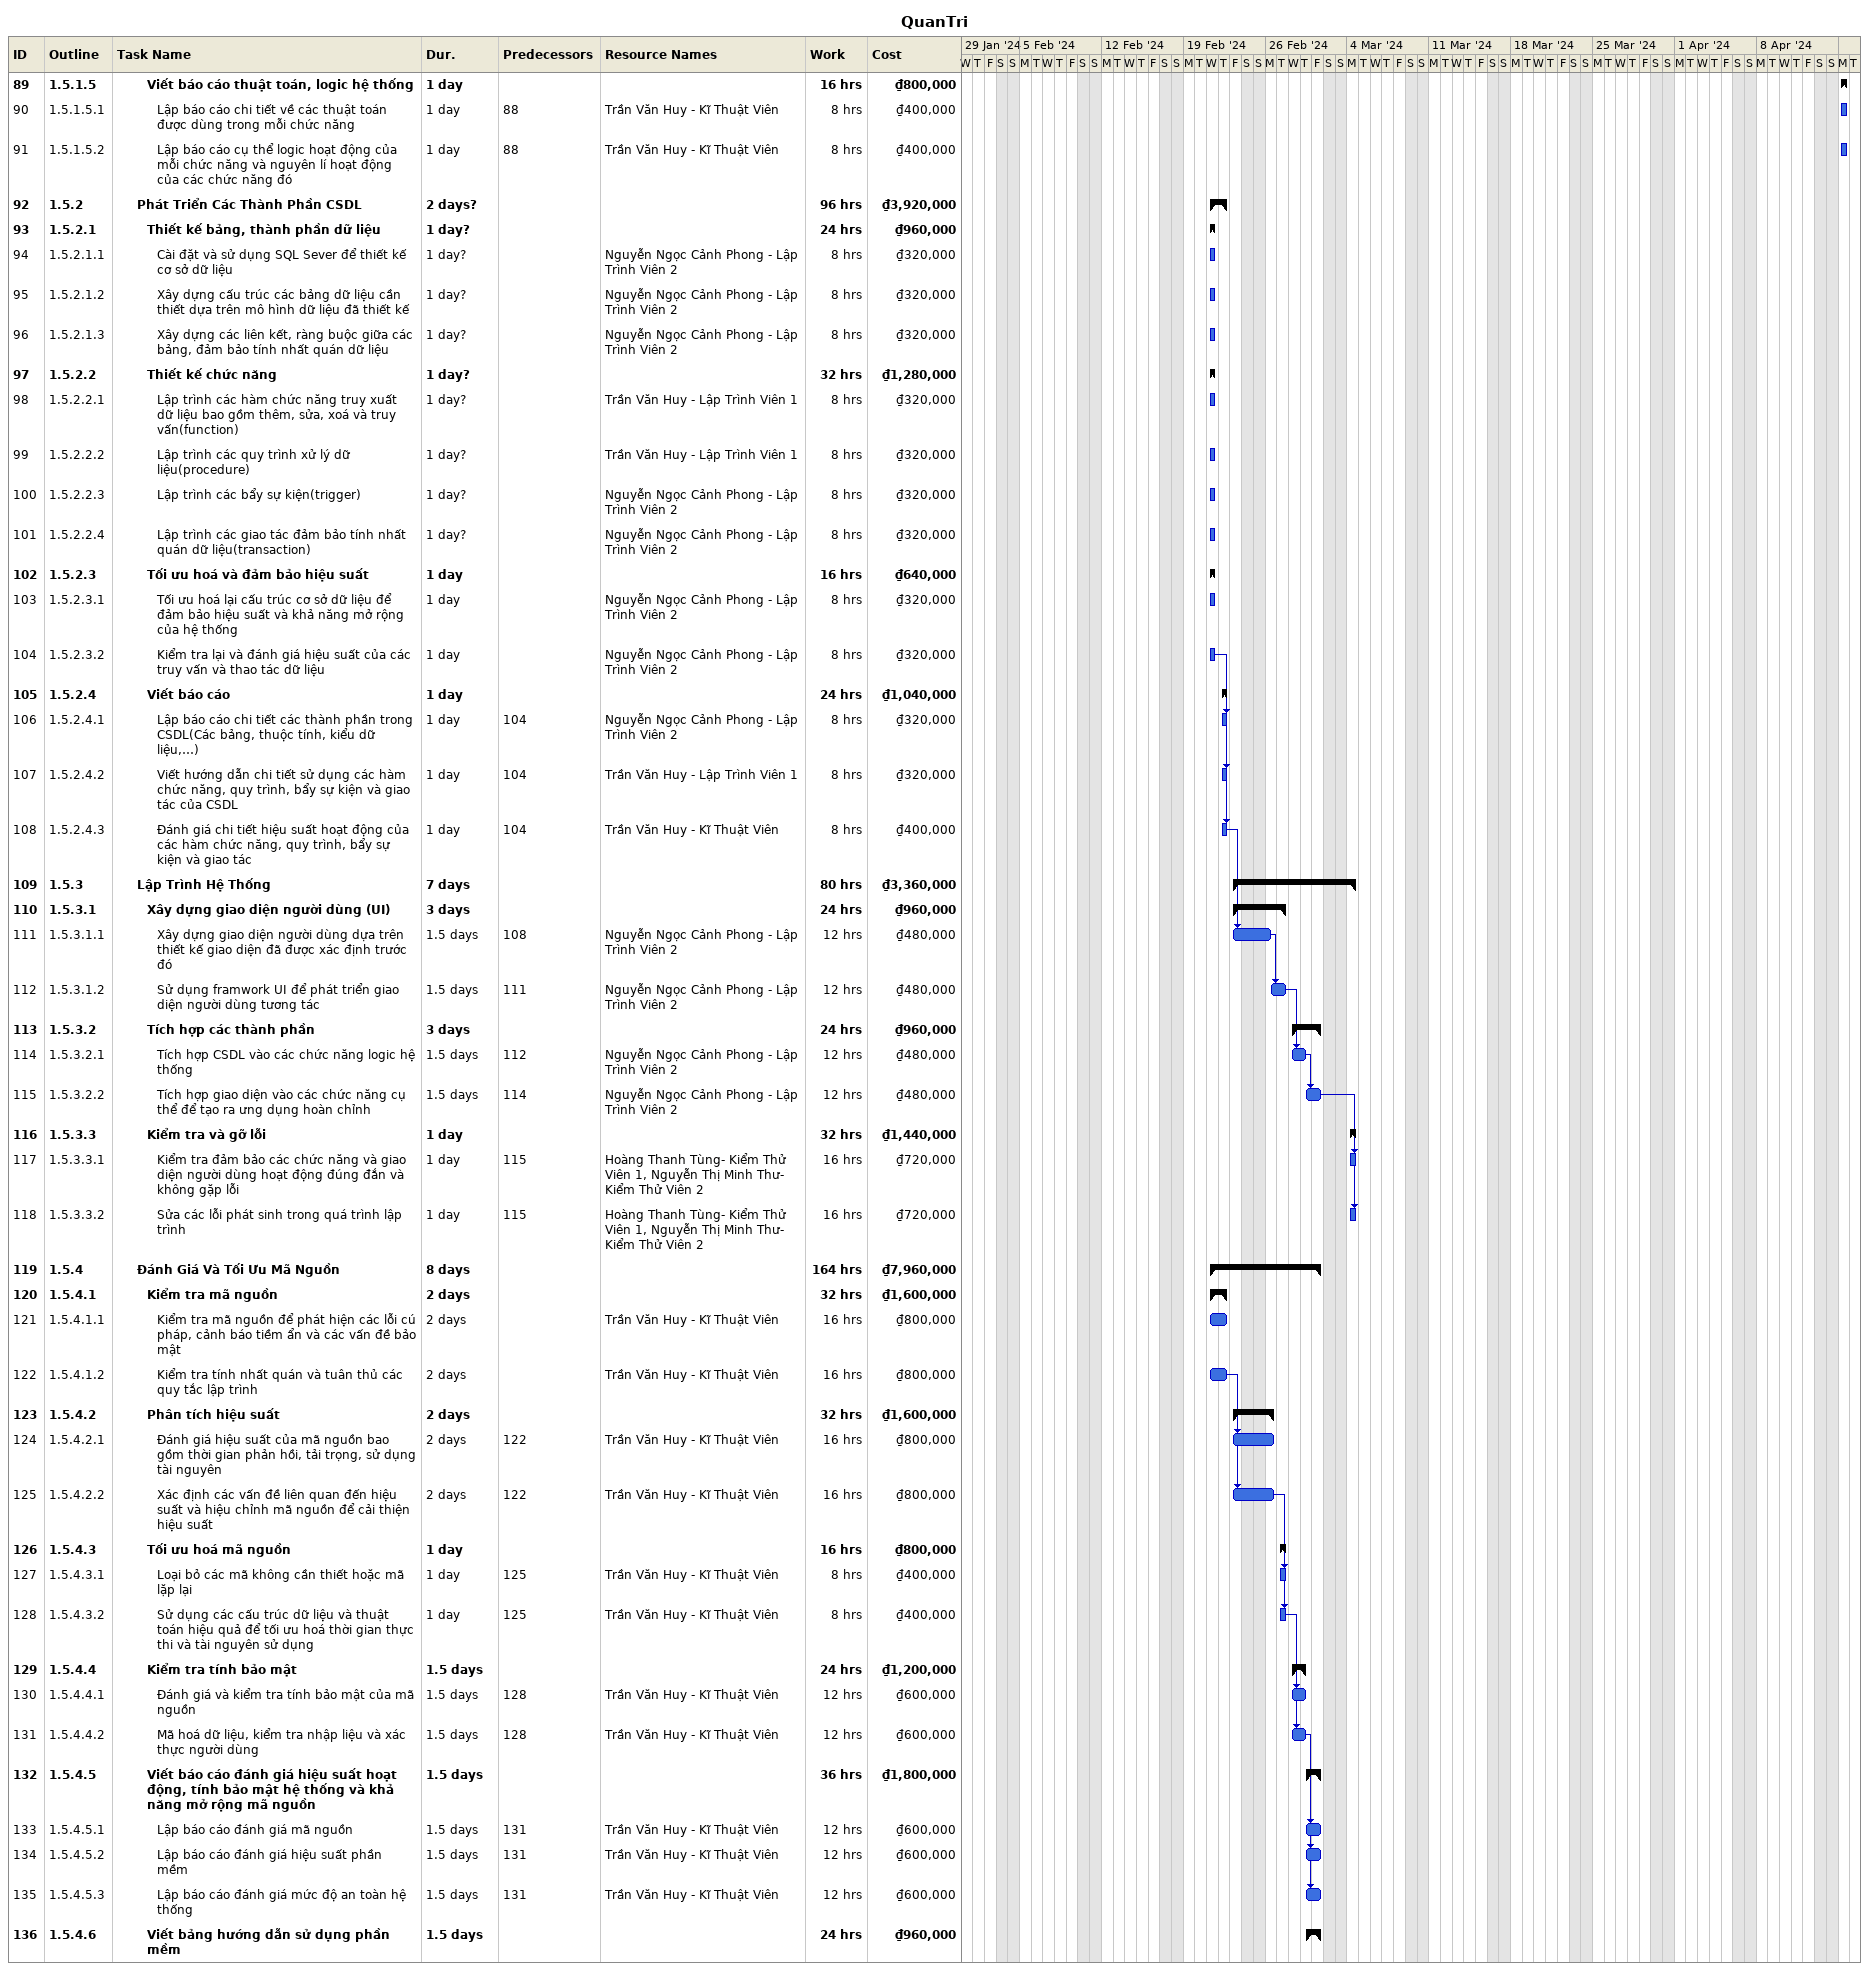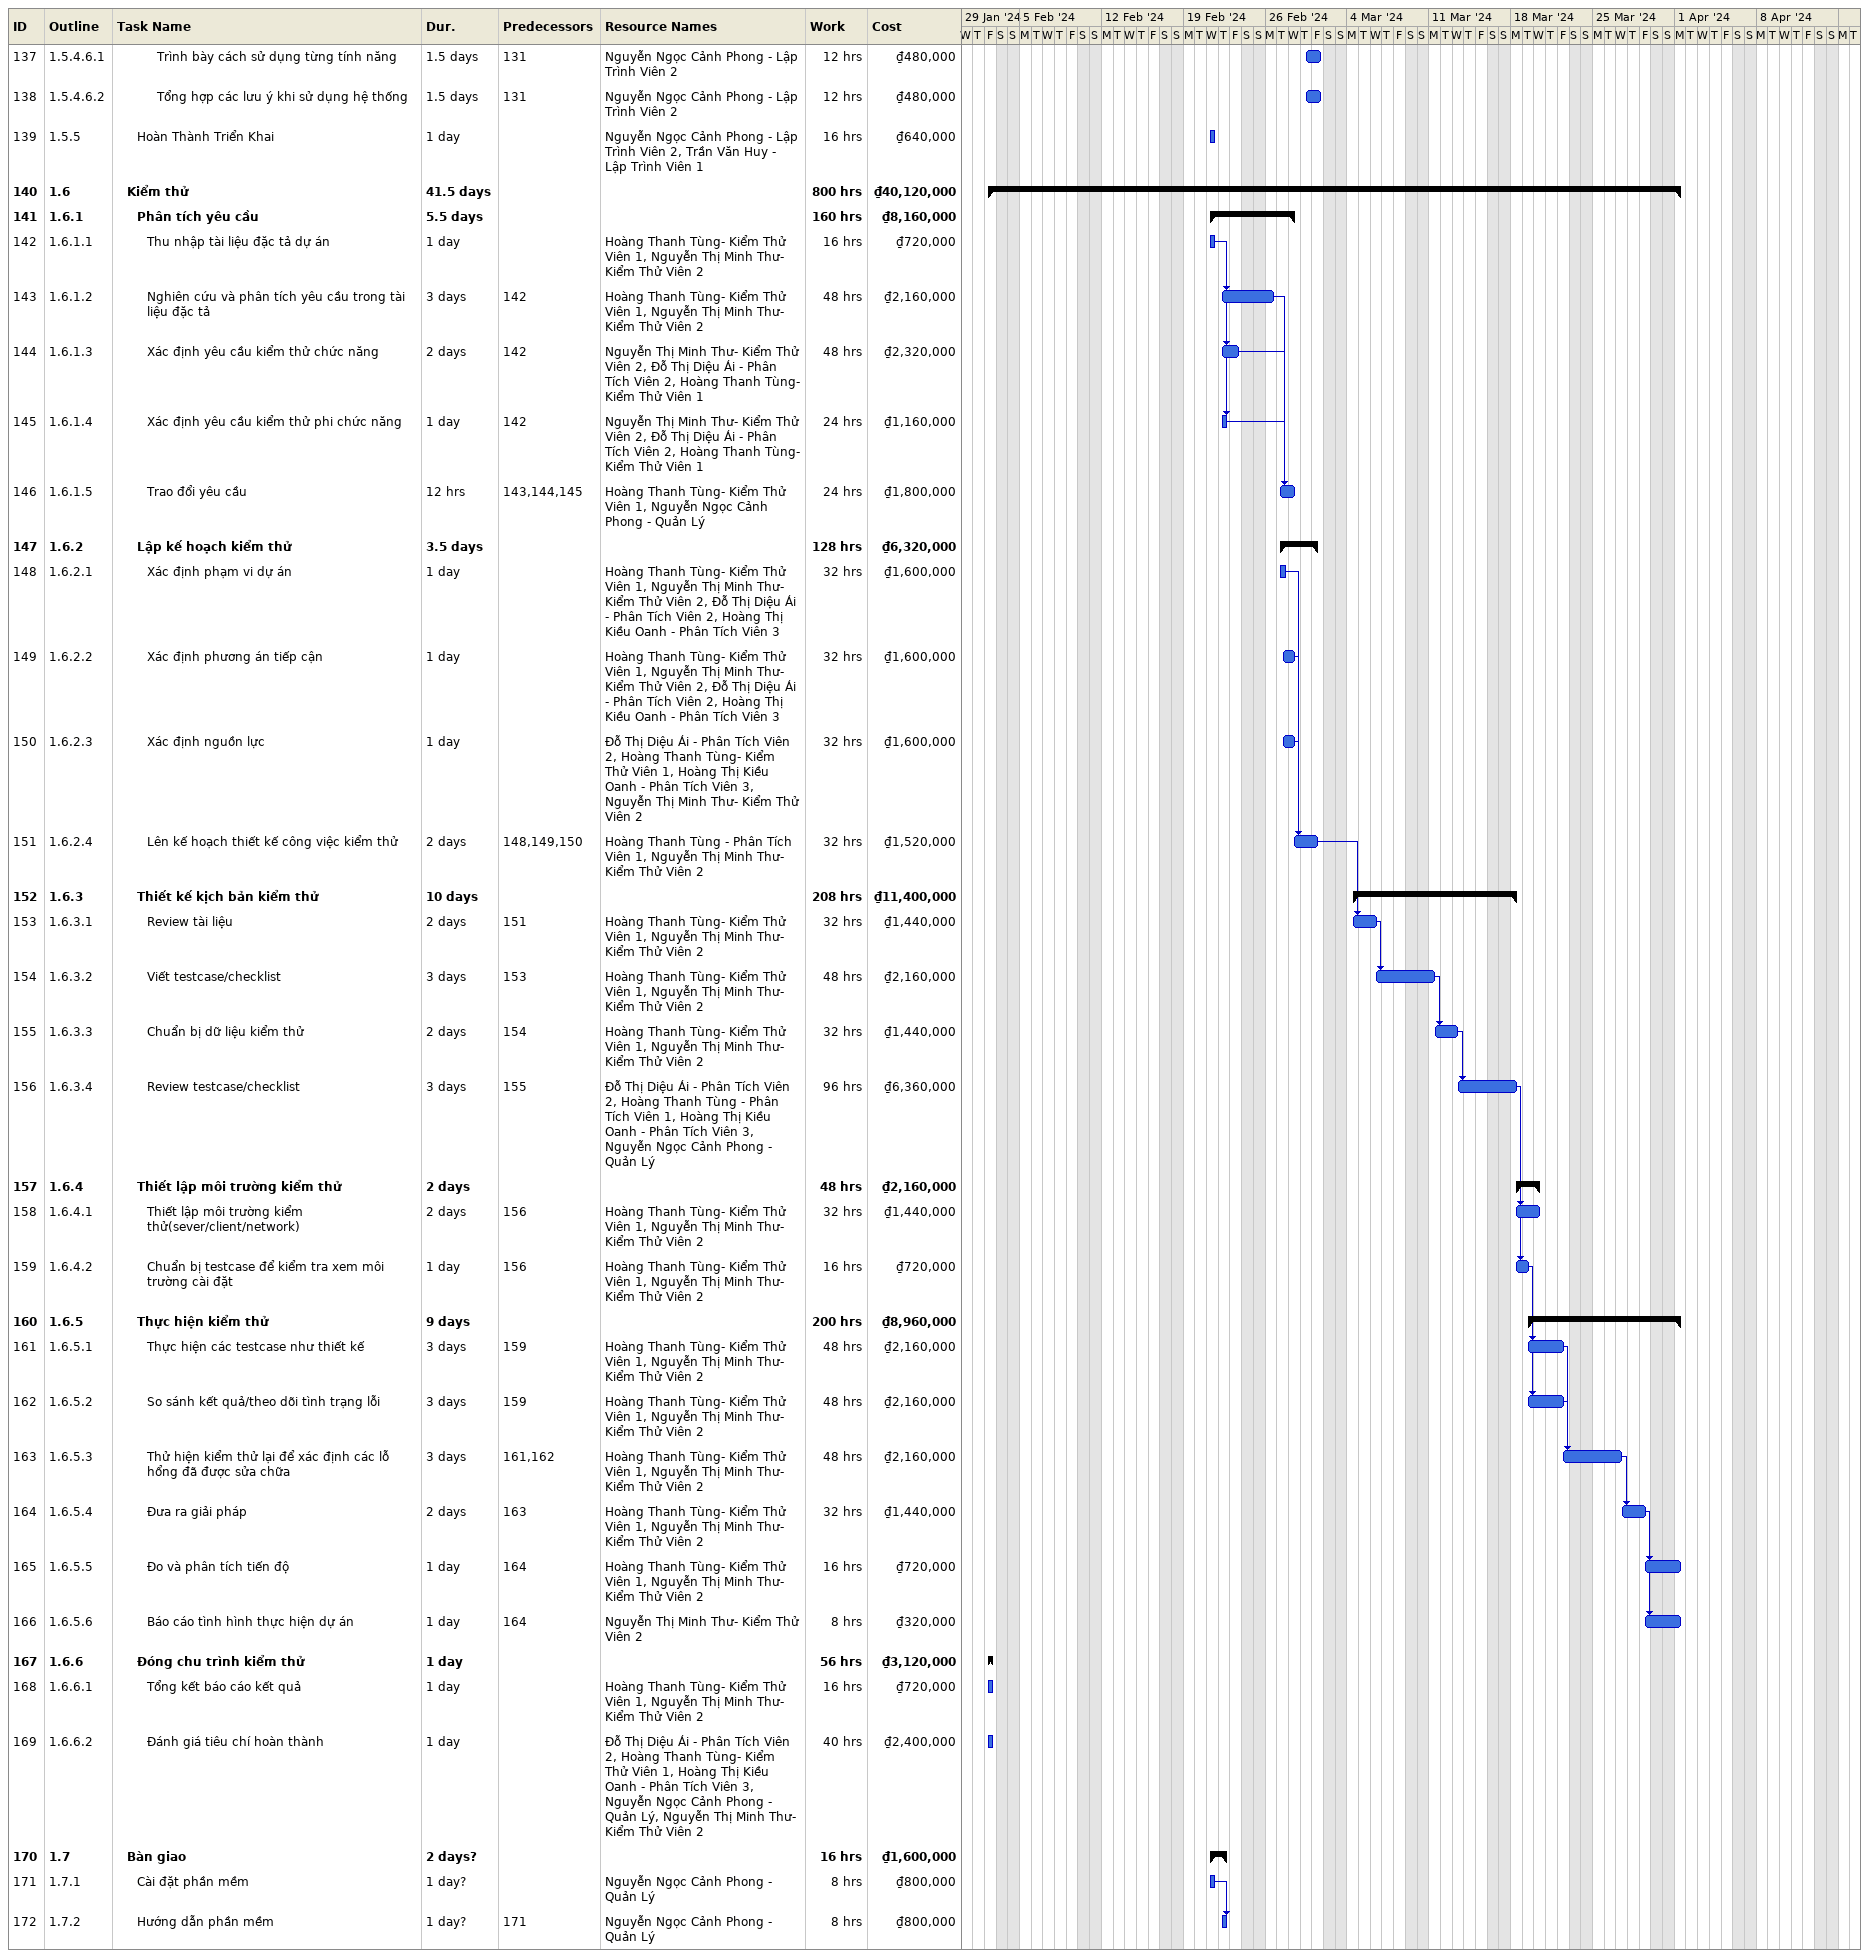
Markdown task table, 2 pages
QuanTri

| ID | WBS | Task | Duration | Start | Finish | Predecessors | Resources | Work (h) | Cost (₫) |
|---|---|---|---|---|---|---|---|---|---|
| 89 | 1.5.1.5 | **Viết báo cáo thuật toán, logic hệ thống** | 1d | 2024-04-15 | 2024-04-15 |  |  | 16 | 800000 |
| 90 | 1.5.1.5.1 | Lập báo cáo chi tiết về các thuật toán được dùng trong mỗi chức năng | 1d | 2024-04-15 | 2024-04-15 | 88 | Trần Văn Huy - Kĩ Thuật Viên | 8 | 400000 |
| 91 | 1.5.1.5.2 | Lập báo cáo cụ thể logic hoạt động của mỗi chức năng và nguyên lí hoạt động của các chức năng đó | 1d | 2024-04-15 | 2024-04-15 | 88 | Trần Văn Huy - Kĩ Thuật Viên | 8 | 400000 |
| 92 | 1.5.2 | **Phát Triển Các Thành Phần CSDL** | 2d? | 2024-02-21 | 2024-02-22 |  |  | 96 | 3920000 |
| 93 | 1.5.2.1 | **Thiết kế bảng, thành phần dữ liệu** | 1d? | 2024-02-21 | 2024-02-21 |  |  | 24 | 960000 |
| 94 | 1.5.2.1.1 | Cài đặt và sử dụng SQL Sever để thiết kế cơ sở dữ liệu | 1d? | 2024-02-21 | 2024-02-21 |  | Nguyễn Ngọc Cảnh Phong - Lập Trình Viên 2 | 8 | 320000 |
| 95 | 1.5.2.1.2 | Xây dựng cấu trúc các bảng dữ liệu cần thiết dựa trên mô hình dữ liệu đã thiết kế | 1d? | 2024-02-21 | 2024-02-21 |  | Nguyễn Ngọc Cảnh Phong - Lập Trình Viên 2 | 8 | 320000 |
| 96 | 1.5.2.1.3 | Xây dựng các liên kết, ràng buộc giữa các bảng, đảm bảo tính nhất quán dữ liệu | 1d? | 2024-02-21 | 2024-02-21 |  | Nguyễn Ngọc Cảnh Phong - Lập Trình Viên 2 | 8 | 320000 |
| 97 | 1.5.2.2 | **Thiết kế chức năng** | 1d? | 2024-02-21 | 2024-02-21 |  |  | 32 | 1280000 |
| 98 | 1.5.2.2.1 | Lập trình các hàm chức năng truy xuất dữ liệu bao gồm thêm, sửa, xoá và truy vấn(function) | 1d? | 2024-02-21 | 2024-02-21 |  | Trần Văn Huy - Lập Trình Viên 1 | 8 | 320000 |
| 99 | 1.5.2.2.2 | Lập trình các quy trình xử lý dữ liệu(procedure) | 1d? | 2024-02-21 | 2024-02-21 |  | Trần Văn Huy - Lập Trình Viên 1 | 8 | 320000 |
| 100 | 1.5.2.2.3 | Lập trình các bẩy sự kiện(trigger) | 1d? | 2024-02-21 | 2024-02-21 |  | Nguyễn Ngọc Cảnh Phong - Lập Trình Viên 2 | 8 | 320000 |
| 101 | 1.5.2.2.4 | Lập trình các giao tác đảm bảo tính nhất quán dữ liệu(transaction) | 1d? | 2024-02-21 | 2024-02-21 |  | Nguyễn Ngọc Cảnh Phong - Lập Trình Viên 2 | 8 | 320000 |
| 102 | 1.5.2.3 | **Tối ưu hoá và đảm bảo hiệu suất** | 1d | 2024-02-21 | 2024-02-21 |  |  | 16 | 640000 |
| 103 | 1.5.2.3.1 | Tối ưu hoá lại cấu trúc cơ sở dữ liệu để đảm bảo hiệu suất và khả năng mở rộng của hệ thống | 1d | 2024-02-21 | 2024-02-21 |  | Nguyễn Ngọc Cảnh Phong - Lập Trình Viên 2 | 8 | 320000 |
| 104 | 1.5.2.3.2 | Kiểm tra lại và đánh giá hiệu suất của các truy vấn và thao tác dữ liệu | 1d | 2024-02-21 | 2024-02-21 |  | Nguyễn Ngọc Cảnh Phong - Lập Trình Viên 2 | 8 | 320000 |
| 105 | 1.5.2.4 | **Viết báo cáo** | 1d | 2024-02-22 | 2024-02-22 |  |  | 24 | 1040000 |
| 106 | 1.5.2.4.1 | Lập báo cáo chi tiết các thành phần trong CSDL(Các bảng, thuộc tính, kiểu dữ liệu,…) | 1d | 2024-02-22 | 2024-02-22 | 104 | Nguyễn Ngọc Cảnh Phong - Lập Trình Viên 2 | 8 | 320000 |
| 107 | 1.5.2.4.2 | Viết hướng dẫn chi tiết sử dụng các hàm chức năng, quy trình, bẩy sự kiện và giao tác của CSDL | 1d | 2024-02-22 | 2024-02-22 | 104 | Trần Văn Huy - Lập Trình Viên 1 | 8 | 320000 |
| 108 | 1.5.2.4.3 | Đánh giá chi tiết hiệu suất hoạt động của các hàm chức năng, quy trình, bẩy sự kiện và giao tác | 1d | 2024-02-22 | 2024-02-22 | 104 | Trần Văn Huy - Kĩ Thuật Viên | 8 | 400000 |
| 109 | 1.5.3 | **Lập Trình Hệ Thống** | 7d | 2024-02-23 | 2024-03-04 |  |  | 80 | 3360000 |
| 110 | 1.5.3.1 | **Xây dựng giao diện người dùng (UI)** | 3d | 2024-02-23 | 2024-02-27 |  |  | 24 | 960000 |
| 111 | 1.5.3.1.1 | Xây dựng giao diện người dùng dựa trên thiết kế giao diện đã được xác định trước đó | 1.5d | 2024-02-23 | 2024-02-26 | 108 | Nguyễn Ngọc Cảnh Phong - Lập Trình Viên 2 | 12 | 480000 |
| 112 | 1.5.3.1.2 | Sử dụng framwork UI để phát triển giao diện người dùng tương tác | 1.5d | 2024-02-26 | 2024-02-27 | 111 | Nguyễn Ngọc Cảnh Phong - Lập Trình Viên 2 | 12 | 480000 |
| 113 | 1.5.3.2 | **Tích hợp các thành phần** | 3d | 2024-02-28 | 2024-03-01 |  |  | 24 | 960000 |
| 114 | 1.5.3.2.1 | Tích hợp CSDL vào các chức năng logic hệ thống | 1.5d | 2024-02-28 | 2024-02-29 | 112 | Nguyễn Ngọc Cảnh Phong - Lập Trình Viên 2 | 12 | 480000 |
| 115 | 1.5.3.2.2 | Tích hợp giao diện vào các chức năng cụ thể để tạo ra ưng dụng hoàn chỉnh | 1.5d | 2024-02-29 | 2024-03-01 | 114 | Nguyễn Ngọc Cảnh Phong - Lập Trình Viên 2 | 12 | 480000 |
| 116 | 1.5.3.3 | **Kiểm tra và gỡ lỗi** | 1d | 2024-03-04 | 2024-03-04 |  |  | 32 | 1440000 |
| 117 | 1.5.3.3.1 | Kiểm tra đảm bảo các chức năng và giao diện người dùng hoạt động đúng đắn và không gặp lỗi | 1d | 2024-03-04 | 2024-03-04 | 115 | Hoàng Thanh Tùng- Kiểm Thử Viên 1, Nguyễn Thị Minh Thư- Kiểm Thử Viên 2 | 16 | 720000 |
| 118 | 1.5.3.3.2 | Sửa các lỗi phát sinh trong quá trình lập trình | 1d | 2024-03-04 | 2024-03-04 | 115 | Hoàng Thanh Tùng- Kiểm Thử Viên 1, Nguyễn Thị Minh Thư- Kiểm Thử Viên 2 | 16 | 720000 |
| 119 | 1.5.4 | **Đánh Giá Và Tối Ưu Mã Nguồn** | 8d | 2024-02-21 | 2024-03-01 |  |  | 164 | 7960000 |
| 120 | 1.5.4.1 | **Kiểm tra mã nguồn** | 2d | 2024-02-21 | 2024-02-22 |  |  | 32 | 1600000 |
| 121 | 1.5.4.1.1 | Kiểm tra mã nguồn để phát hiện các lỗi cú pháp, cảnh báo tiềm ẩn và các vấn đề bảo mật | 2d | 2024-02-21 | 2024-02-22 |  | Trần Văn Huy - Kĩ Thuật Viên | 16 | 800000 |
| 122 | 1.5.4.1.2 | Kiểm tra tính nhất quán và tuân thủ các quy tắc lập trình | 2d | 2024-02-21 | 2024-02-22 |  | Trần Văn Huy - Kĩ Thuật Viên | 16 | 800000 |
| 123 | 1.5.4.2 | **Phân tích hiệu suất** | 2d | 2024-02-23 | 2024-02-26 |  |  | 32 | 1600000 |
| 124 | 1.5.4.2.1 | Đánh giá hiệu suất của mã nguồn bao gồm thời gian phản hồi, tải trọng, sử dụng tài nguyên | 2d | 2024-02-23 | 2024-02-26 | 122 | Trần Văn Huy - Kĩ Thuật Viên | 16 | 800000 |
| 125 | 1.5.4.2.2 | Xác định các vấn đề liên quan đến hiệu suất và hiệu chỉnh mã nguồn để cải thiện hiệu suất | 2d | 2024-02-23 | 2024-02-26 | 122 | Trần Văn Huy - Kĩ Thuật Viên | 16 | 800000 |
| 126 | 1.5.4.3 | **Tối ưu hoá mã nguồn** | 1d | 2024-02-27 | 2024-02-27 |  |  | 16 | 800000 |
| 127 | 1.5.4.3.1 | Loại bỏ các mã không cần thiết hoặc mã lặp lại | 1d | 2024-02-27 | 2024-02-27 | 125 | Trần Văn Huy - Kĩ Thuật Viên | 8 | 400000 |
| 128 | 1.5.4.3.2 | Sử dụng các cấu trúc dữ liệu và thuật toán hiệu quả để tối ưu hoá thời gian thực thi và tài nguyên sử dụng | 1d | 2024-02-27 | 2024-02-27 | 125 | Trần Văn Huy - Kĩ Thuật Viên | 8 | 400000 |
| 129 | 1.5.4.4 | **Kiểm tra tính bảo mật** | 1.5d | 2024-02-28 | 2024-02-29 |  |  | 24 | 1200000 |
| 130 | 1.5.4.4.1 | Đánh giá và kiểm tra tính bảo mật của mã nguồn | 1.5d | 2024-02-28 | 2024-02-29 | 128 | Trần Văn Huy - Kĩ Thuật Viên | 12 | 600000 |
| 131 | 1.5.4.4.2 | Mã hoá dữ liệu, kiểm tra nhập liệu và xác thực người dùng | 1.5d | 2024-02-28 | 2024-02-29 | 128 | Trần Văn Huy - Kĩ Thuật Viên | 12 | 600000 |
| 132 | 1.5.4.5 | **Viết báo cáo đánh giá hiệu suất hoạt động, tính bảo mật hệ thống và khả năng mở rộng mã nguồn** | 1.5d | 2024-02-29 | 2024-03-01 |  |  | 36 | 1800000 |
| 133 | 1.5.4.5.1 | Lập báo cáo đánh giá mã nguồn | 1.5d | 2024-02-29 | 2024-03-01 | 131 | Trần Văn Huy - Kĩ Thuật Viên | 12 | 600000 |
| 134 | 1.5.4.5.2 | Lập báo cáo đánh giá hiệu suất phần mềm | 1.5d | 2024-02-29 | 2024-03-01 | 131 | Trần Văn Huy - Kĩ Thuật Viên | 12 | 600000 |
| 135 | 1.5.4.5.3 | Lập báo cáo đánh giá mức độ an toàn hệ thống | 1.5d | 2024-02-29 | 2024-03-01 | 131 | Trần Văn Huy - Kĩ Thuật Viên | 12 | 600000 |
| 136 | 1.5.4.6 | **Viết bảng hướng dẫn sử dụng phần mềm** | 1.5d | 2024-02-29 | 2024-03-01 |  |  | 24 | 960000 |
| 137 | 1.5.4.6.1 | Trình bày cách sử dụng từng tính năng | 1.5d | 2024-02-29 | 2024-03-01 | 131 | Nguyễn Ngọc Cảnh Phong - Lập Trình Viên 2 | 12 | 480000 |
| 138 | 1.5.4.6.2 | Tổng hợp các lưu ý khi sử dụng hệ thống | 1.5d | 2024-02-29 | 2024-03-01 | 131 | Nguyễn Ngọc Cảnh Phong - Lập Trình Viên 2 | 12 | 480000 |
| 139 | 1.5.5 | Hoàn Thành Triển Khai | 1d | 2024-02-21 | 2024-02-21 |  | Nguyễn Ngọc Cảnh Phong - Lập Trình Viên 2, Trần Văn Huy - Lập Trình Viên 1 | 16 | 640000 |
| 140 | 1.6 | **Kiểm thử** | 41.5d | 2024-02-02 | 2024-04-01 |  |  | 800 | 40120000 |
| 141 | 1.6.1 | **Phân tích yêu cầu** | 5.5d | 2024-02-21 | 2024-02-28 |  |  | 160 | 8160000 |
| 142 | 1.6.1.1 | Thu nhập tài liệu đặc tả dự án | 1d | 2024-02-21 | 2024-02-21 |  | Hoàng Thanh Tùng- Kiểm Thử Viên 1, Nguyễn Thị Minh Thư- Kiểm Thử Viên 2 | 16 | 720000 |
| 143 | 1.6.1.2 | Nghiên cứu và phân tích yêu cầu trong tài liệu đặc tả | 3d | 2024-02-22 | 2024-02-26 | 142 | Hoàng Thanh Tùng- Kiểm Thử Viên 1, Nguyễn Thị Minh Thư- Kiểm Thử Viên 2 | 48 | 2160000 |
| 144 | 1.6.1.3 | Xác định yêu cầu kiểm thử chức năng | 2d | 2024-02-22 | 2024-02-23 | 142 | Nguyễn Thị Minh Thư- Kiểm Thử Viên 2, Đỗ Thị Diệu Ái - Phân Tích Viên 2, Hoàng Thanh Tùng- Kiểm Thử Viên 1 | 48 | 2320000 |
| 145 | 1.6.1.4 | Xác định yêu cầu kiểm thử phi chức năng | 1d | 2024-02-22 | 2024-02-22 | 142 | Nguyễn Thị Minh Thư- Kiểm Thử Viên 2, Đỗ Thị Diệu Ái - Phân Tích Viên 2, Hoàng Thanh Tùng- Kiểm Thử Viên 1 | 24 | 1160000 |
| 146 | 1.6.1.5 | Trao đổi yêu cầu | 12h | 2024-02-27 | 2024-02-28 | 143, 144, 145 | Hoàng Thanh Tùng- Kiểm Thử Viên 1, Nguyễn Ngọc Cảnh Phong - Quản Lý | 24 | 1800000 |
| 147 | 1.6.2 | **Lập kế hoạch kiểm thử** | 3.5d | 2024-02-27 | 2024-03-01 |  |  | 128 | 6320000 |
| 148 | 1.6.2.1 | Xác định phạm vi dự án | 1d | 2024-02-27 | 2024-02-27 |  | Hoàng Thanh Tùng- Kiểm Thử Viên 1, Nguyễn Thị Minh Thư- Kiểm Thử Viên 2, Đỗ Thị Diệu Ái - Phân Tích Viên 2, Hoàng Thị Kiều Oanh - Phân Tích Viên 3 | 32 | 1600000 |
| 149 | 1.6.2.2 | Xác định phương án tiếp cận | 1d | 2024-02-27 | 2024-02-28 |  | Hoàng Thanh Tùng- Kiểm Thử Viên 1, Nguyễn Thị Minh Thư- Kiểm Thử Viên 2, Đỗ Thị Diệu Ái - Phân Tích Viên 2, Hoàng Thị Kiều Oanh - Phân Tích Viên 3 | 32 | 1600000 |
| 150 | 1.6.2.3 | Xác định nguồn lực | 1d | 2024-02-27 | 2024-02-28 |  | Đỗ Thị Diệu Ái - Phân Tích Viên 2, Hoàng Thanh Tùng- Kiểm Thử Viên 1, Hoàng Thị Kiều Oanh - Phân Tích Viên 3, Nguyễn Thị Minh Thư- Kiểm Thử Viên 2 | 32 | 1600000 |
| 151 | 1.6.2.4 | Lên kế hoạch thiết kế công việc kiểm thử | 2d | 2024-02-28 | 2024-03-01 | 148, 149, 150 | Hoàng Thanh Tùng - Phân Tích Viên 1, Nguyễn Thị Minh Thư- Kiểm Thử Viên 2 | 32 | 1520000 |
| 152 | 1.6.3 | **Thiết kế kịch bản kiểm thử** | 10d | 2024-03-04 | 2024-03-18 |  |  | 208 | 11400000 |
| 153 | 1.6.3.1 | Review tài liệu | 2d | 2024-03-04 | 2024-03-06 | 151 | Hoàng Thanh Tùng- Kiểm Thử Viên 1, Nguyễn Thị Minh Thư- Kiểm Thử Viên 2 | 32 | 1440000 |
| 154 | 1.6.3.2 | Viết testcase/checklist | 3d | 2024-03-06 | 2024-03-11 | 153 | Hoàng Thanh Tùng- Kiểm Thử Viên 1, Nguyễn Thị Minh Thư- Kiểm Thử Viên 2 | 48 | 2160000 |
| 155 | 1.6.3.3 | Chuẩn bị dữ liệu kiểm thử | 2d | 2024-03-11 | 2024-03-13 | 154 | Hoàng Thanh Tùng- Kiểm Thử Viên 1, Nguyễn Thị Minh Thư- Kiểm Thử Viên 2 | 32 | 1440000 |
| 156 | 1.6.3.4 | Review testcase/checklist | 3d | 2024-03-13 | 2024-03-18 | 155 | Đỗ Thị Diệu Ái - Phân Tích Viên 2, Hoàng Thanh Tùng - Phân Tích Viên 1, Hoàng Thị Kiều Oanh - Phân Tích Viên 3, Nguyễn Ngọc Cảnh Phong - Quản Lý | 96 | 6360000 |
| 157 | 1.6.4 | **Thiết lập môi trường kiểm thử** | 2d | 2024-03-18 | 2024-03-20 |  |  | 48 | 2160000 |
| 158 | 1.6.4.1 | Thiết lập môi trường kiểm thử(sever/client/network) | 2d | 2024-03-18 | 2024-03-20 | 156 | Hoàng Thanh Tùng- Kiểm Thử Viên 1, Nguyễn Thị Minh Thư- Kiểm Thử Viên 2 | 32 | 1440000 |
| 159 | 1.6.4.2 | Chuẩn bị testcase để kiểm tra xem môi trường cài đặt | 1d | 2024-03-18 | 2024-03-19 | 156 | Hoàng Thanh Tùng- Kiểm Thử Viên 1, Nguyễn Thị Minh Thư- Kiểm Thử Viên 2 | 16 | 720000 |
| 160 | 1.6.5 | **Thực hiện kiểm thử** | 9d | 2024-03-19 | 2024-04-01 |  |  | 200 | 8960000 |
| 161 | 1.6.5.1 | Thực hiện các testcase như thiết kế | 3d | 2024-03-19 | 2024-03-22 | 159 | Hoàng Thanh Tùng- Kiểm Thử Viên 1, Nguyễn Thị Minh Thư- Kiểm Thử Viên 2 | 48 | 2160000 |
| 162 | 1.6.5.2 | So sánh kết quả/theo dõi tình trạng lỗi | 3d | 2024-03-19 | 2024-03-22 | 159 | Hoàng Thanh Tùng- Kiểm Thử Viên 1, Nguyễn Thị Minh Thư- Kiểm Thử Viên 2 | 48 | 2160000 |
| 163 | 1.6.5.3 | Thử hiện kiểm thử lại để xác định các lỗ hổng đã được sửa chữa | 3d | 2024-03-22 | 2024-03-27 | 161, 162 | Hoàng Thanh Tùng- Kiểm Thử Viên 1, Nguyễn Thị Minh Thư- Kiểm Thử Viên 2 | 48 | 2160000 |
| 164 | 1.6.5.4 | Đưa ra giải pháp | 2d | 2024-03-27 | 2024-03-29 | 163 | Hoàng Thanh Tùng- Kiểm Thử Viên 1, Nguyễn Thị Minh Thư- Kiểm Thử Viên 2 | 32 | 1440000 |
| 165 | 1.6.5.5 | Đo và phân tích tiến độ | 1d | 2024-03-29 | 2024-04-01 | 164 | Hoàng Thanh Tùng- Kiểm Thử Viên 1, Nguyễn Thị Minh Thư- Kiểm Thử Viên 2 | 16 | 720000 |
| 166 | 1.6.5.6 | Báo cáo tình hình thực hiện dự án | 1d | 2024-03-29 | 2024-04-01 | 164 | Nguyễn Thị Minh Thư- Kiểm Thử Viên 2 | 8 | 320000 |
| 167 | 1.6.6 | **Đóng chu trình kiểm thử** | 1d | 2024-02-02 | 2024-02-02 |  |  | 56 | 3120000 |
| 168 | 1.6.6.1 | Tổng kết báo cáo kết quả | 1d | 2024-02-02 | 2024-02-02 |  | Hoàng Thanh Tùng- Kiểm Thử Viên 1, Nguyễn Thị Minh Thư- Kiểm Thử Viên 2 | 16 | 720000 |
| 169 | 1.6.6.2 | Đánh giá tiêu chí hoàn thành | 1d | 2024-02-02 | 2024-02-02 |  | Đỗ Thị Diệu Ái - Phân Tích Viên 2, Hoàng Thanh Tùng- Kiểm Thử Viên 1, Hoàng Thị Kiều Oanh - Phân Tích Viên 3, Nguyễn Ngọc Cảnh Phong - Quản Lý, Nguyễn Thị Minh Thư- Kiểm Thử Viên 2 | 40 | 2400000 |
| 170 | 1.7 | **Bàn giao** | 2d? | 2024-02-21 | 2024-02-22 |  |  | 16 | 1600000 |
| 171 | 1.7.1 | Cài đặt phần mềm | 1d? | 2024-02-21 | 2024-02-21 |  | Nguyễn Ngọc Cảnh Phong - Quản Lý | 8 | 800000 |
| 172 | 1.7.2 | Hướng dẫn phần mềm | 1d? | 2024-02-22 | 2024-02-22 | 171 | Nguyễn Ngọc Cảnh Phong - Quản Lý | 8 | 800000 |
